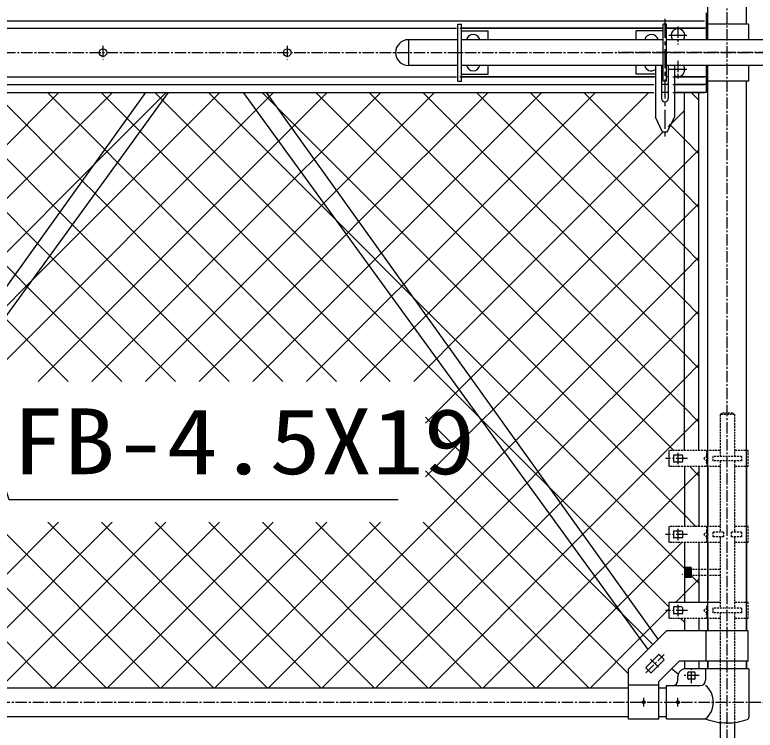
# Model space of a CAD drawing. Units: millimetres, scale not verified. Extents: x -5940 to 5940, y -4200 to 4200.
# Drawn here: x -3480 to -2504, y -2113 to -1170 of the extents above; entities that cross this region are included whole.
import ezdxf
from ezdxf.enums import TextEntityAlignment as Align

# ---------------------------------------------------------------- set-up
doc = ezdxf.new("R2010")
doc.units = ezdxf.units.MM
doc.header["$LTSCALE"] = 20
for name, pattern in [('USER2', [1.125, 0.75, -0.125, 0.125, -0.125]), ('USER3', [0.1875, 0.125, -0.0625]), ('USER4', [2, 1.25, -0.25, 0.25, -0.25])]:
    doc.linetypes.add(name, pattern=pattern)
for name, color, linetype, lineweight in [('0-3_2網', 2, 'Continuous', 25), ('0-6_0', 7, 'Continuous', 25), ('0-8_6文字', 7, 'Continuous', 25), ('0-9_1部材', 7, 'Continuous', 25), ('0-B_中心線', 1, 'USER2', 25), ('0-D_8部品', 7, 'Continuous', 25)]:
    doc.layers.add(name, color=color, linetype=linetype, lineweight=lineweight)
doc.styles.add('ＭＳ ゴシック', font='')
doc.styles.get('ＭＳ ゴシック').set_extended_font_data('MS Gothic')

msp = doc.modelspace()

# ---------------------------------------------------------------- linework, layer by layer
at = {"layer": '0-3_2網'}
for p, q in [((-3858.93, -1780.05), (-3351.51, -1272.63)), ((-3858.93, -1709.34), (-3422.22, -1272.63)), ((-3480.05, -1512.74), (-3720.16, -1272.63)), ((-3450.52, -1471.56), (-3649.45, -1272.63)), ((-3421, -1430.38), (-3578.74, -1272.63)), ((-3391.47, -1389.2), (-3508.03, -1272.63)), ((-3457.57, -1520.11), (-3210.09, -1272.63)), ((-3361.94, -1348.01), (-3437.32, -1272.63)), ((-3376.52, -1368.35), (-3280.8, -1272.63)), ((-3332.41, -1306.83), (-3366.61, -1272.63)), ((-3285.41, -1283.12), (-3295.9, -1272.63)), ((-3055.85, -1441.97), (-3225.19, -1272.63)), ((-3162.25, -1295.5), (-3144.85, -1278.1)), ((-3134.3, -1292.81), (-3154.48, -1272.63)), ((-3144.85, -1278.1), (-3139.38, -1272.63)), ((-3115.32, -1319.28), (-3068.67, -1272.63)), ((-3085.79, -1360.46), (-2997.96, -1272.63)), ((-2611.77, -1744.63), (-3083.77, -1272.63)), ((-3056.26, -1401.64), (-2927.25, -1272.63)), ((-3026.73, -1442.83), (-2856.54, -1272.63)), ((-2597.73, -1687.96), (-3013.06, -1272.63)), ((-2997.2, -1484.01), (-2785.82, -1272.63)), ((-2967.67, -1525.19), (-2715.11, -1272.63)), ((-2597.73, -1617.25), (-2942.35, -1272.63)), ((-2938.14, -1566.37), (-2644.4, -1272.63)), ((-2597.73, -1546.54), (-2871.64, -1272.63)), ((-2597.73, -1475.83), (-2800.93, -1272.63)), ((-2597.73, -1405.12), (-2730.21, -1272.63)), ((-2578.73, -1282.7), (-2588.79, -1272.63)), ((-2868.05, -1700.48), (-3285.41, -1283.12)), ((-3645.36, -1778.62), (-3162.25, -1295.5)), ((-2597.73, -1829.38), (-3134.3, -1292.81)), ((-2619.11, -1318.05), (-2597.73, -1296.66)), ((-3315.16, -1324.08), (-3332.41, -1306.83)), ((-2597.73, -1334.41), (-2617.49, -1314.64)), ((-2597.73, -1334.41), (-2617.49, -1314.64)), ((-2985.79, -1653.45), (-3315.16, -1324.08)), ((-3132.5, -1336.46), (-3115.32, -1319.28)), ((-2908.61, -1607.55), (-2626.19, -1325.13)), ((-3449.49, -1653.45), (-3132.5, -1336.46)), ((-2578.73, -1353.41), (-2597.73, -1334.41)), ((-3344.91, -1365.04), (-3361.94, -1348.01)), ((-2597.73, -1367.37), (-2578.73, -1348.37)), ((-3056.5, -1653.45), (-3344.91, -1365.04)), ((-3102.74, -1377.42), (-3085.79, -1360.46)), ((-3858.93, -1850.76), (-3376.52, -1368.35)), ((-2879.08, -1648.73), (-2597.73, -1367.37)), ((-3378.78, -1653.45), (-3102.74, -1377.42)), ((-3374.67, -1405.99), (-3391.47, -1389.2)), ((-3072.99, -1418.37), (-3056.26, -1401.64)), ((-2578.73, -1424.12), (-2597.73, -1405.12)), ((-3127.21, -1653.45), (-3374.67, -1405.99)), ((-3308.07, -1653.45), (-3072.99, -1418.37)), ((-2597.73, -1438.08), (-2578.73, -1419.08)), ((-3404.42, -1446.95), (-3421, -1430.38)), ((-2955.1, -1542.72), (-3055.85, -1441.97)), ((-3043.24, -1459.33), (-3026.73, -1442.83)), ((-2849.56, -1689.91), (-2597.73, -1438.08)), ((-3197.92, -1653.45), (-3404.42, -1446.95)), ((-3237.36, -1653.45), (-3043.24, -1459.33)), ((-3434.18, -1487.91), (-3450.52, -1471.56)), ((-2578.73, -1494.83), (-2597.73, -1475.83)), ((-3268.63, -1653.45), (-3434.18, -1487.91)), ((-3013.48, -1500.29), (-2997.2, -1484.01)), ((-2597.73, -1508.8), (-2578.73, -1489.8)), ((-3166.64, -1653.45), (-3013.48, -1500.29)), ((-3463.93, -1528.87), (-3480.05, -1512.74)), ((-2820.03, -1731.1), (-2597.73, -1508.8)), ((-3555.71, -1618.25), (-3457.57, -1520.11)), ((-3339.34, -1653.45), (-3463.93, -1528.87)), ((-2983.73, -1541.25), (-2967.67, -1525.19)), ((-3095.93, -1653.45), (-2983.73, -1541.25)), ((-2597.73, -1900.09), (-2955.1, -1542.72)), ((-2578.73, -1565.54), (-2597.73, -1546.54)), ((-2597.73, -1579.51), (-2578.73, -1560.51)), ((-3410.05, -1653.45), (-3493.68, -1569.82)), ((-2953.98, -1582.2), (-2938.14, -1566.37)), ((-2790.5, -1772.28), (-2597.73, -1579.51)), ((-3025.22, -1653.45), (-2953.98, -1582.2)), ((-2924.22, -1623.16), (-2908.61, -1607.55)), ((-2578.73, -1636.25), (-2597.73, -1617.25)), ((-2954.51, -1653.45), (-2924.22, -1623.16)), ((-2597.73, -1650.22), (-2578.73, -1631.22)), ((-2894.47, -1664.12), (-2879.08, -1648.73)), ((-2760.97, -1813.46), (-2597.73, -1650.22)), ((-2938.9, -1708.55), (-2894.47, -1664.12)), ((-2578.73, -1706.96), (-2597.73, -1687.96)), ((-2864.71, -1705.07), (-2849.56, -1689.91)), ((-2680.26, -1958.98), (-2938.9, -1700.34)), ((-2938.9, -1779.26), (-2864.71, -1705.07)), ((-2775.91, -1792.62), (-2868.05, -1700.48)), ((-2597.73, -1720.93), (-2578.73, -1701.93)), ((-2731.44, -1854.64), (-2597.73, -1720.93)), ((-3289.32, -2057.03), (-3612.7, -1733.65)), ((-2834.96, -1746.03), (-2820.03, -1731.1)), ((-3145.96, -2057.03), (-2834.96, -1746.03)), ((-2578.73, -1777.67), (-2590.77, -1765.63)), ((-3360.03, -2057.03), (-3642.45, -1774.61)), ((-2671.23, -2038.73), (-2938.9, -1771.05)), ((-2805.21, -1786.99), (-2790.5, -1772.28)), ((-2597.73, -1791.64), (-2578.73, -1772.64)), ((-3075.25, -2057.03), (-2805.21, -1786.99)), ((-2618.23, -1950.3), (-2775.91, -1792.62)), ((-2701.91, -1895.82), (-2597.73, -1791.64)), ((-2775.45, -1827.94), (-2760.97, -1813.46)), ((-3430.74, -2057.03), (-3672.21, -1815.56)), ((-3004.54, -2057.03), (-2775.45, -1827.94)), ((-2582.48, -1844.63), (-2597.73, -1829.38)), ((-3640.94, -2057.03), (-3422.6, -1838.7)), ((-3570.22, -2057.03), (-3351.89, -1838.7)), ((-3499.51, -2057.03), (-3281.18, -1838.7)), ((-3218.61, -2057.03), (-3436.94, -1838.7)), ((-3428.8, -2057.03), (-3210.47, -1838.7)), ((-3147.9, -2057.03), (-3366.23, -1838.7)), ((-3358.09, -2057.03), (-3139.76, -1838.7)), ((-3077.19, -2057.03), (-3295.52, -1838.7)), ((-3287.38, -2057.03), (-3069.05, -1838.7)), ((-3006.47, -2057.03), (-3224.81, -1838.7)), ((-3216.67, -2057.03), (-2998.34, -1838.7)), ((-2935.76, -2057.03), (-3154.1, -1838.7)), ((-2865.05, -2057.03), (-3083.39, -1838.7)), ((-2794.34, -2057.03), (-3012.68, -1838.7)), ((-2723.63, -2057.03), (-2941.97, -1838.7)), ((-2580.01, -1844.63), (-2578.73, -1843.35)), ((-2745.7, -1868.9), (-2731.44, -1854.64)), ((-2933.83, -2057.03), (-2745.7, -1868.9)), ((-2672.38, -1937), (-2601.01, -1865.63)), ((-2715.95, -1909.86), (-2701.91, -1895.82)), ((-2578.73, -1919.09), (-2597.73, -1900.09)), ((-2863.12, -2057.03), (-2715.95, -1909.86)), ((-2597.73, -1933.06), (-2578.73, -1914.06)), ((-2686.19, -1950.81), (-2672.38, -1937)), ((-2609.3, -1944.63), (-2597.73, -1933.06)), ((-2792.41, -2057.03), (-2686.19, -1950.81)), ((-2639.19, -2000.05), (-2680.26, -1958.98)), ((-2642.85, -1978.19), (-2618.23, -1953.56)), ((-2597.73, -1970.8), (-2602.9, -1965.63)), ((-2656.44, -1991.77), (-2642.85, -1978.19)), ((-2721.7, -2057.03), (-2656.44, -1991.77))]:
    msp.add_line(p, q, dxfattribs=at)
at = {"layer": '0-6_0'}
for p, q in [((-2569.23, -1167.63), (-2569.23, -1203.13)), ((-3886.23, -1188.13), (-2898.23, -1188.13)), ((-2896.23, -1257.63), (-2896.23, -1182.63)), ((-2896.23, -1182.63), (-2891.73, -1182.63)), ((-2891.73, -1257.63), (-2891.73, -1182.63)), ((-2625.73, -1188.13), (-2891.73, -1188.13)), ((-2625.73, -1257.63), (-2625.73, -1182.63)), ((-2621.23, -1182.63), (-2625.73, -1182.63)), ((-2621.23, -1257.63), (-2621.23, -1182.63)), ((-2569.23, -1188.13), (-2621.23, -1188.13)), ((-2513.03, -1182.63), (-2569.23, -1182.63)), ((-2567.48, -1182.63), (-2567.48, -1203.13)), ((-2513.03, -1182.63), (-2513.03, -1203.13)), ((-2891.73, -1191.63), (-2856.23, -1191.63)), ((-2856.23, -1203.13), (-2856.23, -1191.63)), ((-2625.73, -1191.63), (-2661.23, -1191.63)), ((-2661.23, -1203.13), (-2661.23, -1191.63)), ((-2961.48, -1203.13), (-2961.48, -1237.13)), ((-2961.48, -1203.13), (-2961.48, -1237.13)), ((-2896.23, -1203.13), (-2961.48, -1203.13)), ((-2625.73, -1203.13), (-2891.73, -1203.13)), ((-2390.43, -1203.13), (-2621.23, -1203.13)), ((-2896.23, -1237.13), (-2961.48, -1237.13)), ((-2625.73, -1237.13), (-2891.73, -1237.13)), ((-2856.23, -1248.63), (-2856.23, -1237.13)), ((-2661.23, -1248.63), (-2661.23, -1237.13)), ((-2635.98, -1237.13), (-2635.98, -1305.13)), ((-2627.98, -1237.13), (-2627.98, -1280.63)), ((-2390.43, -1237.13), (-2621.23, -1237.13)), ((-2618.98, -1237.13), (-2618.98, -1280.63)), ((-2610.98, -1237.13), (-2610.98, -1305.13)), ((-2569.23, -1237.13), (-2569.23, -1272.63)), ((-2567.48, -1237.13), (-2567.48, -1257.63)), ((-2513.03, -1237.13), (-2513.03, -1257.63)), ((-2891.73, -1248.63), (-2856.23, -1248.63)), ((-2635.98, -1248.63), (-2661.23, -1248.63)), ((-2625.73, -1248.63), (-2627.98, -1248.63)), ((-3886.23, -1252.13), (-2898.23, -1252.13)), ((-2896.23, -1257.63), (-2891.73, -1257.63)), ((-2635.98, -1252.13), (-2891.73, -1252.13)), ((-2625.73, -1252.13), (-2627.98, -1252.13)), ((-2621.23, -1257.63), (-2625.73, -1257.63)), ((-2618.98, -1252.13), (-2621.23, -1252.13)), ((-2569.23, -1252.13), (-2610.98, -1252.13)), ((-2513.03, -1257.63), (-2569.23, -1257.63)), ((-2566.63, -1300.13), (-2566.63, -1257.63)), ((-2515.83, -1300.13), (-2515.83, -1257.63)), ((-2618.98, -1262.13), (-2627.98, -1262.13)), ((-2569.23, -1262.13), (-2610.98, -1262.13)), ((-2618.98, -1272.63), (-2627.98, -1272.63)), ((-2569.23, -1272.63), (-2610.98, -1272.63)), ((-2626.48, -1325.13), (-2635.98, -1305.13)), ((-2620.48, -1325.13), (-2610.98, -1305.13)), ((-2620.48, -1325.13), (-2626.48, -1325.13)), ((-2597.73, -1765.63), (-2597.73, -1844.63)), ((-2578.73, -1765.63), (-2578.73, -1844.63)), ((-2566.63, -1844.63), (-2566.63, -1765.63)), ((-2566.63, -1765.63), (-2566.63, -1844.63)), ((-2515.83, -1844.63), (-2515.83, -1765.63)), ((-2515.83, -1765.63), (-2515.83, -1844.63)), ((-2597.73, -1865.63), (-2597.73, -1944.63)), ((-2578.73, -1865.63), (-2578.73, -1944.63)), ((-2566.63, -1941.13), (-2566.63, -1865.63)), ((-2566.63, -1865.63), (-2566.63, -1941.13)), ((-2515.83, -1944.63), (-2515.83, -1865.63)), ((-2515.83, -1865.63), (-2515.83, -1944.63)), ((-2597.73, -1965.63), (-2597.73, -1982.08)), ((-2578.73, -1965.63), (-2578.73, -1982.08)), ((-2566.63, -1982.08), (-2566.63, -1965.63)), ((-2566.63, -1965.63), (-2566.63, -1982.08)), ((-2515.83, -1982.08), (-2515.83, -1965.63)), ((-2515.83, -1965.63), (-2515.83, -1982.08))]:
    msp.add_line(p, q, dxfattribs=at)
at = {"layer": '0-6_0', "color": 1, "linetype": 'USER4'}
msp.add_line((-2623.48, -1175.57), (-2623.48, -1335.32), dxfattribs=at)
at = {"layer": '0-6_0', "color": 1, "linetype": 'USER2'}
for p, q in [((-2606.23, -1185.79), (-2606.23, -1209.47)), ((-2900.92, -1220.13), (-2891.73, -1220.13)), ((-2616.53, -1220.13), (-2625.73, -1220.13)), ((-2606.23, -1230.79), (-2606.23, -1254.47))]:
    msp.add_line(p, q, dxfattribs=at)
at = {"layer": '0-6_0', "color": 1}
for p, q in [((-2594.38, -1197.63), (-2618.07, -1197.63)), ((-2594.38, -1242.63), (-2618.07, -1242.63))]:
    msp.add_line(p, q, dxfattribs=at)
at = {"layer": '0-6_0'}
for centre, radius, start, end in [((-2606.23, -1197.63), 9, 322.33011, 217.66989), ((-2876.23, -1205.13), 9, 12.83959, 167.16041), ((-2641.23, -1205.13), 9, 12.83959, 167.16041), ((-2961.48, -1220.13), 17, 90, 270), ((-2876.23, -1235.13), 9, 192.83959, 347.16041), ((-2641.23, -1235.13), 9, 192.83959, 305.68533), ((-2606.23, -1242.63), 9, 238.14457, 37.66989), ((-2623.48, -1280.63), 4.5, 180, 0)]:
    msp.add_arc(centre, radius, start, end, dxfattribs=at)
at = {"layer": '0-8_6文字'}
msp.add_lwpolyline([(-2975.09, -1809.55), (-3487.86, -1809.55), (-3546.99, -1624.23)], dxfattribs=at)
at = {"layer": '0-9_1部材'}
for p, q in [((-2566.63, -1182.63), (-2566.63, -458.18)), ((-2515.83, -1182.63), (-2515.83, -458.18)), ((-3886.23, -1178.13), (-2571.23, -1178.13)), ((-2893.73, -1188.13), (-2627.73, -1188.13)), ((-2893.73, -1252.13), (-2637.98, -1252.13)), ((-2612.98, -1252.13), (-2571.23, -1252.13)), ((-2566.63, -1982.08), (-2566.63, -1257.63)), ((-2515.83, -1982.08), (-2515.83, -1257.63)), ((-3886.23, -1262.13), (-2637.98, -1262.13)), ((-2612.98, -1262.13), (-2571.23, -1262.13)), ((-3886.23, -1272.63), (-2637.98, -1272.63)), ((-3824.46, -1993.05), (-3307.88, -1272.63)), ((-3810.95, -2006.55), (-3277.78, -1272.63)), ((-2645.7, -2006.55), (-3178.87, -1272.63)), ((-2632.19, -1993.05), (-3148.77, -1272.63)), ((-2612.98, -1272.63), (-2571.23, -1272.63)), ((-2597.73, -1744.63), (-2597.73, -1272.63)), ((-2578.73, -1744.63), (-2578.73, -1272.63)), ((-3785.43, -2057.03), (-2671.23, -2057.03)), ((-3785.43, -2095.13), (-2671.23, -2095.13))]:
    msp.add_line(p, q, dxfattribs=at)
at = {"layer": '0-B_中心線'}
for p, q in [((-2541.23, -2194.38), (-2541.23, -326.47)), ((-4079.46, -1220.13), (-2326.37, -1220.13)), ((-932.65, -1220.13), (-2685.28, -1220.13)), ((-3951.84, -2076.08), (-1061.11, -2076.08))]:
    msp.add_line(p, q, dxfattribs=at)
at = {"layer": '0-D_8部品'}
for p, q in [((-2623.23, -1188.13), (-2571.23, -1188.13)), ((-2621.23, -1982.08), (-2671.23, -2032.08)), ((-2550.73, -1982.08), (-2621.23, -1982.08)), ((-2568.93, -2022.08), (-2568.93, -1982.08)), ((-2513.53, -1982.08), (-2550.73, -1982.08)), ((-2513.53, -2022.08), (-2513.53, -1982.08)), ((-2648.2, -2029.98), (-2631.93, -2013.72)), ((-2641.13, -2037.05), (-2624.86, -2020.79)), ((-2604.66, -2022.08), (-2631.23, -2048.65)), ((-2550.73, -2022.08), (-2604.66, -2022.08)), ((-2597.73, -2022.08), (-2597.73, -2032.08)), ((-2578.73, -2022.08), (-2578.73, -2032.08)), ((-2566.63, -2022.08), (-2566.63, -2032.08)), ((-2566.63, -2032.08), (-2566.63, -2022.08)), ((-2513.53, -2022.08), (-2550.73, -2022.08)), ((-2515.83, -2022.08), (-2515.83, -2032.08)), ((-2515.83, -2032.08), (-2515.83, -2022.08)), ((-2671.23, -2098.33), (-2671.23, -2032.08)), ((-2605.76, -2039.06), (-2614.51, -2031.94)), ((-2569.78, -2032.08), (-2596.23, -2032.08)), ((-2592.98, -2044.83), (-2592.98, -2037.33)), ((-2584.48, -2036.33), (-2591.98, -2036.33)), ((-2583.48, -2044.83), (-2583.48, -2037.33)), ((-2512.68, -2032.08), (-2550.73, -2032.08)), ((-2512.68, -2032.08), (-2512.68, -2095.77)), ((-2631.23, -2098.33), (-2631.23, -2048.65)), ((-2606.23, -2047.08), (-2606.23, -2042.08)), ((-2584.48, -2045.83), (-2591.98, -2045.83)), ((-2631.23, -2053.83), (-2671.23, -2053.83)), ((-2631.23, -2057.03), (-2621.23, -2057.03)), ((-2631.23, -2057.03), (-2621.23, -2057.03)), ((-2621.23, -2054.08), (-2576.78, -2054.08)), ((-2621.23, -2098.08), (-2621.23, -2054.08)), ((-2631.23, -2098.33), (-2671.23, -2098.33)), ((-2631.23, -2095.13), (-2621.23, -2095.13)), ((-2631.23, -2095.13), (-2621.23, -2095.13)), ((-2621.23, -2098.08), (-2569.78, -2098.08))]:
    msp.add_line(p, q, dxfattribs=at)
at = {"layer": '0-D_8部品', "color": 1, "linetype": 'USER2'}
for p, q in [((-3364.23, -1211.13), (-3364.23, -1229.13)), ((-3121.23, -1211.13), (-3121.23, -1229.13)), ((-2593.61, -1755.13), (-2622.64, -1755.13)), ((-2606.23, -1747.63), (-2606.23, -1762.63)), ((-2606.23, -1847.63), (-2606.23, -1862.63)), ((-2593.61, -1855.13), (-2622.64, -1855.13)), ((-2606.23, -1947.63), (-2606.23, -1962.63)), ((-2593.61, -1955.13), (-2622.64, -1955.13))]:
    msp.add_line(p, q, dxfattribs=at)
at = {"layer": '0-D_8部品', "color": 1, "linetype": 'USER3'}
for p, q in [((-2548.73, -1695.13), (-2550.73, -1697.13)), ((-2550.73, -1697.13), (-2550.73, -1752.13)), ((-2531.73, -1697.13), (-2550.73, -1697.13)), ((-2533.73, -1695.13), (-2548.73, -1695.13)), ((-2533.73, -1695.13), (-2531.73, -1697.13)), ((-2531.73, -1697.13), (-2531.73, -1752.13)), ((-2550.73, -1744.63), (-2618.23, -1744.63)), ((-2568.05, -1765.63), (-2568.05, -1744.63)), ((-2513.53, -1744.63), (-2531.73, -1744.63)), ((-2513.53, -1765.63), (-2513.53, -1744.63)), ((-2572.05, -1755.13), (-2568.05, -1751.13)), ((-2568.05, -1759.13), (-2572.05, -1755.13)), ((-2568.05, -1751.13), (-2566.72, -1755.13)), ((-2566.72, -1755.13), (-2568.05, -1759.13)), ((-2560.23, -1752.13), (-2560.23, -1758.13)), ((-2522.23, -1752.13), (-2560.23, -1752.13)), ((-2522.23, -1752.13), (-2522.23, -1758.13)), ((-2550.73, -1765.63), (-2618.23, -1765.63)), ((-2522.23, -1758.13), (-2560.23, -1758.13)), ((-2550.73, -1758.13), (-2550.73, -1852.13)), ((-2531.73, -1758.13), (-2531.73, -1852.13)), ((-2513.53, -1765.63), (-2531.73, -1765.63)), ((-2550.73, -1844.63), (-2618.23, -1844.63)), ((-2568.05, -1865.63), (-2568.05, -1844.63)), ((-2513.53, -1844.63), (-2531.73, -1844.63)), ((-2513.53, -1865.63), (-2513.53, -1844.63)), ((-2572.05, -1855.13), (-2568.05, -1851.13)), ((-2568.05, -1851.13), (-2566.72, -1855.13)), ((-2546.23, -1852.13), (-2560.23, -1852.13)), ((-2560.23, -1852.13), (-2560.23, -1858.13)), ((-2546.23, -1852.13), (-2546.23, -1858.13)), ((-2522.23, -1852.13), (-2536.23, -1852.13)), ((-2536.23, -1852.13), (-2536.23, -1858.13)), ((-2522.23, -1852.13), (-2522.23, -1858.13)), ((-2568.05, -1859.13), (-2572.05, -1855.13)), ((-2566.72, -1855.13), (-2568.05, -1859.13)), ((-2546.23, -1858.13), (-2560.23, -1858.13)), ((-2550.73, -1858.13), (-2550.73, -1952.13)), ((-2522.23, -1858.13), (-2536.23, -1858.13)), ((-2531.73, -1858.13), (-2531.73, -1952.13)), ((-2550.73, -1865.63), (-2618.23, -1865.63)), ((-2513.53, -1865.63), (-2531.73, -1865.63)), ((-2550.73, -1901.13), (-2588.73, -1901.13)), ((-2550.73, -1909.13), (-2588.73, -1909.13)), ((-2572.05, -1955.13), (-2568.05, -1951.13)), ((-2568.05, -1965.63), (-2568.05, -1949.13)), ((-2568.05, -1951.13), (-2566.72, -1955.13)), ((-2513.53, -1944.63), (-2531.73, -1944.63)), ((-2513.53, -1965.63), (-2513.53, -1944.63)), ((-2568.05, -1959.13), (-2572.05, -1955.13)), ((-2566.72, -1955.13), (-2568.05, -1959.13)), ((-2560.23, -1952.13), (-2560.23, -1958.13)), ((-2522.23, -1952.13), (-2560.23, -1952.13)), ((-2522.23, -1958.13), (-2560.23, -1958.13)), ((-2550.73, -1958.13), (-2550.73, -2102.78)), ((-2531.73, -1958.13), (-2531.73, -2102.78)), ((-2522.23, -1952.13), (-2522.23, -1958.13)), ((-2550.73, -1965.63), (-2618.23, -1965.63)), ((-2513.53, -1965.63), (-2531.73, -1965.63))]:
    msp.add_line(p, q, dxfattribs=at)
at = {"layer": '0-D_8部品', "color": 2}
for p, q in [((-2618.23, -1744.63), (-2618.23, -1765.63)), ((-2612.23, -1751.13), (-2612.23, -1759.13)), ((-2600.73, -1750.63), (-2611.73, -1750.63)), ((-2600.23, -1751.13), (-2600.23, -1759.13)), ((-2600.73, -1759.63), (-2611.73, -1759.63)), ((-2618.23, -1844.63), (-2618.23, -1865.63)), ((-2612.23, -1851.13), (-2612.23, -1859.13)), ((-2600.73, -1850.63), (-2611.73, -1850.63)), ((-2600.23, -1851.13), (-2600.23, -1859.13)), ((-2600.73, -1859.63), (-2611.73, -1859.63)), ((-2612.23, -1951.13), (-2612.23, -1959.13)), ((-2600.73, -1950.63), (-2611.73, -1950.63)), ((-2600.23, -1951.13), (-2600.23, -1959.13)), ((-2600.73, -1959.63), (-2611.73, -1959.63))]:
    msp.add_line(p, q, dxfattribs=at)
at = {"layer": '0-D_8部品', "color": 3}
for p, q in [((-2596.73, -1898.63), (-2596.73, -1911.63)), ((-2588.73, -1898.63), (-2596.73, -1898.63)), ((-2596.73, -1899.15), (-2588.73, -1899.15)), ((-2596.73, -1900.74), (-2588.73, -1900.74)), ((-2596.73, -1902.33), (-2588.73, -1902.33)), ((-2588.73, -1898.63), (-2588.73, -1911.63)), ((-2596.73, -1903.92), (-2588.73, -1903.92)), ((-2596.73, -1905.5), (-2588.73, -1905.5)), ((-2596.73, -1907.09), (-2588.73, -1907.09)), ((-2596.73, -1908.68), (-2588.73, -1908.68)), ((-2596.73, -1910.27), (-2588.73, -1910.27)), ((-2588.73, -1911.63), (-2596.73, -1911.63)), ((-2550.73, -2102.78), (-2550.73, -2203.13)), ((-2531.73, -2102.78), (-2531.73, -2203.13))]:
    msp.add_line(p, q, dxfattribs=at)
at = {"layer": '0-D_8部品', "color": 4, "linetype": 'USER2'}
for p, q in [((-2648.7, -2037.56), (-2624.35, -2013.21)), ((-2642.49, -2019.42), (-2630.57, -2031.34)), ((-2588.23, -2051.08), (-2588.23, -2031.08)), ((-2578.23, -2041.08), (-2598.23, -2041.08)), ((-2651.23, -2081.78), (-2651.23, -2070.38)), ((-2606.23, -2081.78), (-2606.23, -2070.38))]:
    msp.add_line(p, q, dxfattribs=at)
at = {"layer": '0-D_8部品', "linetype": 'USER2'}
for p, q in [((-2630.52, -2013.72), (-2624.86, -2019.37)), ((-2648.2, -2031.39), (-2642.54, -2037.05))]:
    msp.add_line(p, q, dxfattribs=at)
at = {"layer": '0-D_8部品', "color": 2}
msp.add_lwpolyline([(-2550.73, -1944.63), (-2618.23, -1944.63), (-2618.23, -1965.63)], dxfattribs=at)
at = {"layer": '0-D_8部品'}
msp.add_lwpolyline([(-2550.73, -2032.08), (-2569.78, -2032.08), (-2569.78, -2047.08)], dxfattribs=at)
for centre, radius in [((-3364.23, -1220.13), 5), ((-3121.23, -1220.13), 5), ((-2651.23, -2076.08), 2), ((-2606.23, -2076.08), 2)]:
    msp.add_circle(centre, radius, dxfattribs=at)
at = {"layer": '0-D_8部品', "color": 2}
for centre, start, end in [((-2611.73, -1751.13), 90, 180), ((-2600.73, -1751.13), 0, 90), ((-2611.73, -1759.13), 180, 270), ((-2600.73, -1759.13), 270, 0), ((-2611.73, -1851.13), 90, 180), ((-2600.73, -1851.13), 0, 90), ((-2611.73, -1859.13), 180, 270), ((-2600.73, -1859.13), 270, 0), ((-2600.73, -1908.13), 0, 90), ((-2611.73, -1951.13), 90, 180), ((-2611.73, -1959.13), 180, 270), ((-2600.73, -1959.13), 270, 0)]:
    msp.add_arc(centre, 0.5, start, end, dxfattribs=at)
at = {"layer": '0-D_8部品'}
for centre, radius, start, end in [((-2631.23, -2014.42), 1, 45, 135), ((-2625.57, -2020.08), 1, 315, 45), ((-2647.49, -2030.69), 1, 135, 225), ((-2641.83, -2036.34), 1, 225, 315), ((-2596.23, -2042.08), 10, 90, 180), ((-2591.98, -2037.33), 1, 90, 180), ((-2584.48, -2037.33), 1, 0, 90), ((-2613.23, -2047.08), 7, 270, 0), ((-2591.98, -2044.83), 1, 180, 270), ((-2584.48, -2044.83), 1, 270, 0), ((-2576.78, -2047.08), 7, 270, 0), ((-2587.97, -2076.08), 28.55, 309.59418, 50.40582), ((-2541.23, -2023.35), 80, 249.0916, 270), ((-2515.98, -2095.77), 3.3, 289.22051, 0), ((-2541.23, -2023.35), 80, 270, 289.22051)]:
    msp.add_arc(centre, radius, start, end, dxfattribs=at)

# ---------------------------------------------------------------- texts
at = {"layer": '0-8_6文字', "style": 'ＭＳ ゴシック', "width": 1.15}
msp.add_text('FB-4.5X19', height=86.66, dxfattribs=at).set_placement((-3483.84, -1801.63), align=Align.BOTTOM_LEFT)

doc.saveas('drawing.dxf')
